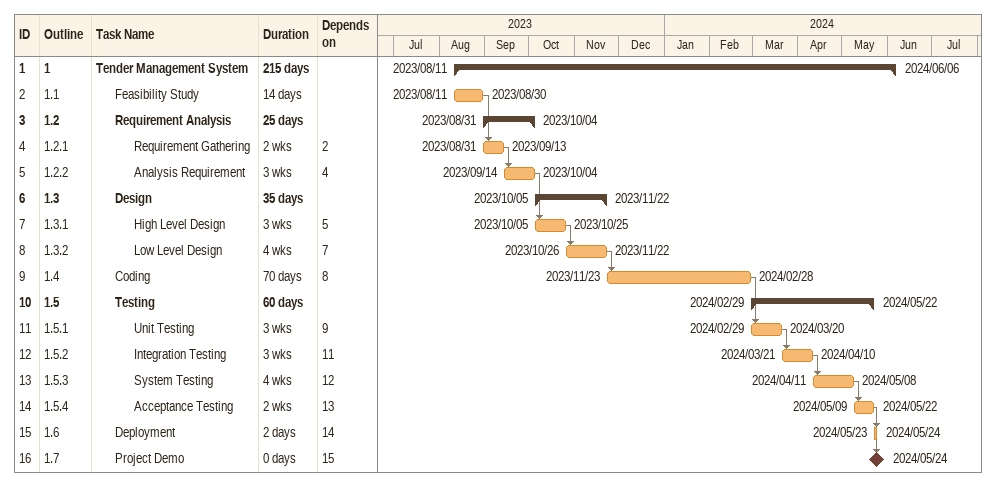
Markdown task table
| ID | WBS | Task | Duration | Start | Finish | Predecessors |
|---|---|---|---|---|---|---|
| 1 | 1 | **Tender Management System** | 215d | 2023-08-11 | 2024-06-06 |  |
| 2 | 1.1 | Feasibility Study | 14d | 2023-08-11 | 2023-08-30 |  |
| 3 | 1.2 | **Requirement Analysis** | 25d | 2023-08-31 | 2023-10-04 |  |
| 4 | 1.2.1 | Requirement Gathering | 2w | 2023-08-31 | 2023-09-13 | 2 |
| 5 | 1.2.2 | Analysis Requirement | 3w | 2023-09-14 | 2023-10-04 | 4 |
| 6 | 1.3 | **Design** | 35d | 2023-10-05 | 2023-11-22 |  |
| 7 | 1.3.1 | High Level Design | 3w | 2023-10-05 | 2023-10-25 | 5 |
| 8 | 1.3.2 | Low Level Design | 4w | 2023-10-26 | 2023-11-22 | 7 |
| 9 | 1.4 | Coding | 70d | 2023-11-23 | 2024-02-28 | 8 |
| 10 | 1.5 | **Testing** | 60d | 2024-02-29 | 2024-05-22 |  |
| 11 | 1.5.1 | Unit Testing | 3w | 2024-02-29 | 2024-03-20 | 9 |
| 12 | 1.5.2 | Integration Testing | 3w | 2024-03-21 | 2024-04-10 | 11 |
| 13 | 1.5.3 | System Testing | 4w | 2024-04-11 | 2024-05-08 | 12 |
| 14 | 1.5.4 | Acceptance Testing | 2w | 2024-05-09 | 2024-05-22 | 13 |
| 15 | 1.6 | Deployment | 2d | 2024-05-23 | 2024-05-24 | 14 |
| 16 | 1.7 | Project Demo | 0d | 2024-05-24 | 2024-05-24 | 15 |
